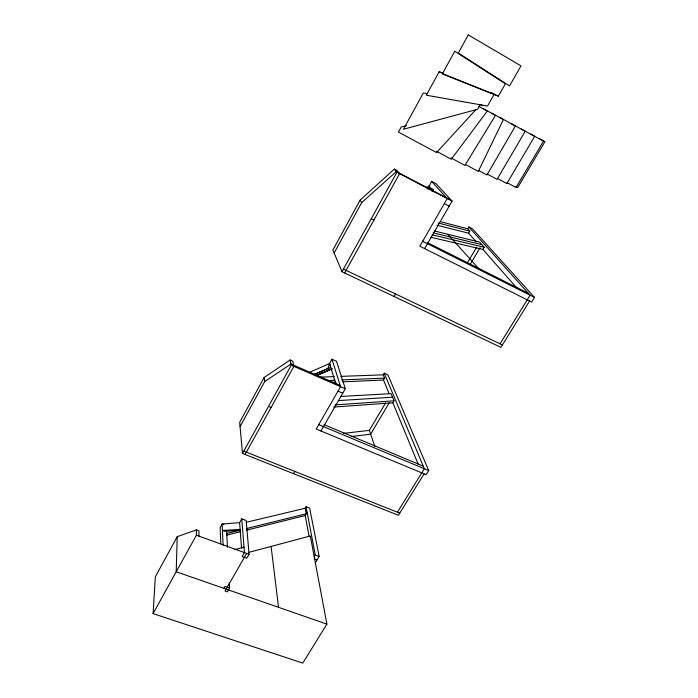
<?xml version="1.0" encoding="UTF-8"?>
<svg xmlns="http://www.w3.org/2000/svg" width="698" height="698" viewBox="0 0 698 698"><rect width="100%" height="100%" fill="white"/><g stroke="black" fill="none" stroke-linecap="round" stroke-linejoin="round"><path stroke-width="1.05" d="M177.213 536.683L176.21 571.775L326.891 624.117L302.801 663.1L153.098 613.612L155.322 576.792L177.213 536.683L196.408 529.861L198.939 530.777L198.974 536.125M427.865 189.106L431.521 181.332L436.084 183.731L452.086 201.103L424.663 248.628M320.94 430.971L345.336 388.734L336.471 361.232L331.986 359.243L329.569 363.501L327.877 368.588L313.803 374.625M344.646 272.953L399.596 173.68L397.014 170.504L394.361 169.117L360.151 200.064L332.876 250.032L341.994 271.688L500.92 347.368L529.599 301.021M245.077 454.468L293.867 366.371L292.689 361.084L290.098 359.95L264.088 377.557L239.684 422.264L242.485 453.438L398.436 515.281L424.096 473.846M334.133 253.016L361.677 202.629L396.333 171.56L449.111 199.139M240.068 426.565L264.699 381.544L290.979 364.024L340.196 385.436M443.195 73.36L439.147 71.763L426.295 95.198L487.518 106.044L494.437 93.872M442.401 73.761L454.773 51.268L505.396 83.786L498.363 96.123L442.401 73.761L498.363 96.123M153.098 613.612L196.417 535.2L196.408 529.861M341.994 271.688L396.909 172.284L394.361 169.117M242.485 453.438L291.241 365.229L290.098 359.95M241.77 518.841L244.431 552.589L242.145 556.585L246.778 558.252L249.064 554.273L246.167 520.481L241.77 518.841L239.615 522.662L222.147 524.041L220.132 527.653L220.804 543.777M223.866 588.327L224.983 586.372L229.59 587.978L227.356 591.869L225.053 591.066L246.664 553.401M431.521 181.332L447.244 198.572L419.838 246.22L531.667 302.06L534.537 297.427L472.529 228.874L468.803 226.955L467.747 228.769L469.815 231.09L468.594 233.176L476.263 241.892M331.986 359.243L340.589 386.666L316.211 429.008L426.138 474.692L428.703 470.557L387.887 374.826L384.223 373.194L383.254 374.843L384.615 378.124L383.507 380.017L389.126 393.646M394.091 296.493L395.548 293.963M293.492 473.672L294.792 471.412M246.621 528.534L306.221 513.798L305.183 508.249L306.064 506.748L309.668 508.135L319.134 556.446L315.4 562.658M309.118 536.587L305.209 515.525L307.111 512.28M467.311 262.954L476.699 247.075M374.826 446.336L369.347 430.378L385.593 402.921M470.26 264.263L480.058 247.738M389.214 402.851L370.647 434.173L351.251 436.547M517.026 288.239L482.876 249.413L484.168 247.232L479.631 242.127L434.235 230.933M418.198 464.231L392.887 402.79L394.065 400.818L391.081 393.646L340.423 396.49M314.213 556.716L315.243 554.997L306.064 506.748M500.038 343.844L530.096 295.193L468.803 226.955M397.441 512.21L424.323 468.733L384.223 373.194M475.975 109.569L436.547 152.548L398.445 132.079L401.21 127.01L406.402 125.614M426.216 187.902L428.825 186.096L433.737 191.662M429.218 189.734L430.971 188.521L433.353 189.76M431.617 190.999L433.432 189.804L430.98 188.539M310.278 371.99L329.578 363.501L330.747 367.34L314.013 374.599M316.299 375.603L332.126 368.814M323.061 372.68L316.133 375.646L330.276 369.635L327.842 368.57M332.196 368.814L323.113 372.697L320.722 371.65M248.977 552.345L310.313 535.968L326.891 624.117M234.746 549.623L244.003 547.188L241.491 547.851L239.615 522.662M226.71 535.122L240.321 531.728M246.595 530.157L305.209 515.525M226.754 533.447L240.348 530.087M246.385 522.261L305.183 508.249M343.643 433.362L369.347 430.378M333.653 407.074L392.887 402.79M334.909 404.901L394.065 400.818M338.347 400.591L392.564 397.206M240.112 529.424L222.444 530.463L224.695 531.291L240.382 530.419M332.859 382.312L336.087 382.164M342.552 381.867L383.507 380.017M327.571 380.515L335.11 380.201M341.566 379.93L384.615 378.124M319.187 377.156L334.386 376.606M340.903 376.37L383.254 374.843M427.56 93.715L423.32 92.965L403.461 129.252L477.563 109.272L480.294 104.438L482.632 105.756M430.875 237.285L482.876 249.413M432.114 234.825L484.168 247.232M433.17 232.844L481.882 244.658M436.904 225.218L468.594 233.176M438.178 222.994L469.815 231.09M440.447 221.676L467.747 228.769M196.417 535.2L249.064 554.273M223.116 545.217L222.147 524.041L223.822 524.66M314.161 558.793L317.075 559.866M315.243 554.997L319.134 556.446M222.147 524.041L223.639 524.599M243.759 451.126L399.762 513.135M439.147 71.763L443.169 73.369M490.537 92.284L493.46 93.471M318.716 424.628L428.703 470.557M268.477 406.411L271.094 407.501M323.907 424.585L423.232 466.142M338.015 391.159L342.762 393.21M291.241 365.229L345.336 388.734M343.433 269.088L502.403 344.969M427.316 242.572L528.421 293.326M422.656 241.299L534.537 297.427M371.249 218.736L373.919 220.071M444.356 203.624L449.189 206.137M396.909 172.284L452.086 201.103M450.96 157.879L464.903 165.382L495.449 115.449L483.679 108.818M436.372 151.222L451.257 159.231L487.248 111.122L478.758 106.34M507.01 182.632L516.023 187.5L543.48 141.171L530.812 134.025M497.43 178.487L506.853 183.574L534.616 136.424L521.38 128.956M487.187 174.02L497.063 179.342L525.14 131.346L511.625 123.729M478.671 170.513L486.934 174.971L515.342 126.094L499.742 117.299M465.392 164.484L478.278 171.429L503.38 119.628L491.846 113.128M516.031 186.506L517.785 187.448L544.902 141.72L539.633 138.745M478.374 268.207L447.75 234.258M428.825 186.096L433.851 191.767M422.805 241.037L423.163 241.552M360.151 200.064L361.677 202.629M329.578 363.501L336 384.598M264.088 377.557L264.699 381.544M271.094 546.438L278.528 607.312M226.667 532.016L227.452 547.084M229.302 582.594L229.59 587.978M468.288 34.9L458.307 53.022L509.531 85.941L521.005 65.9L468.288 34.9"/></g></svg>
